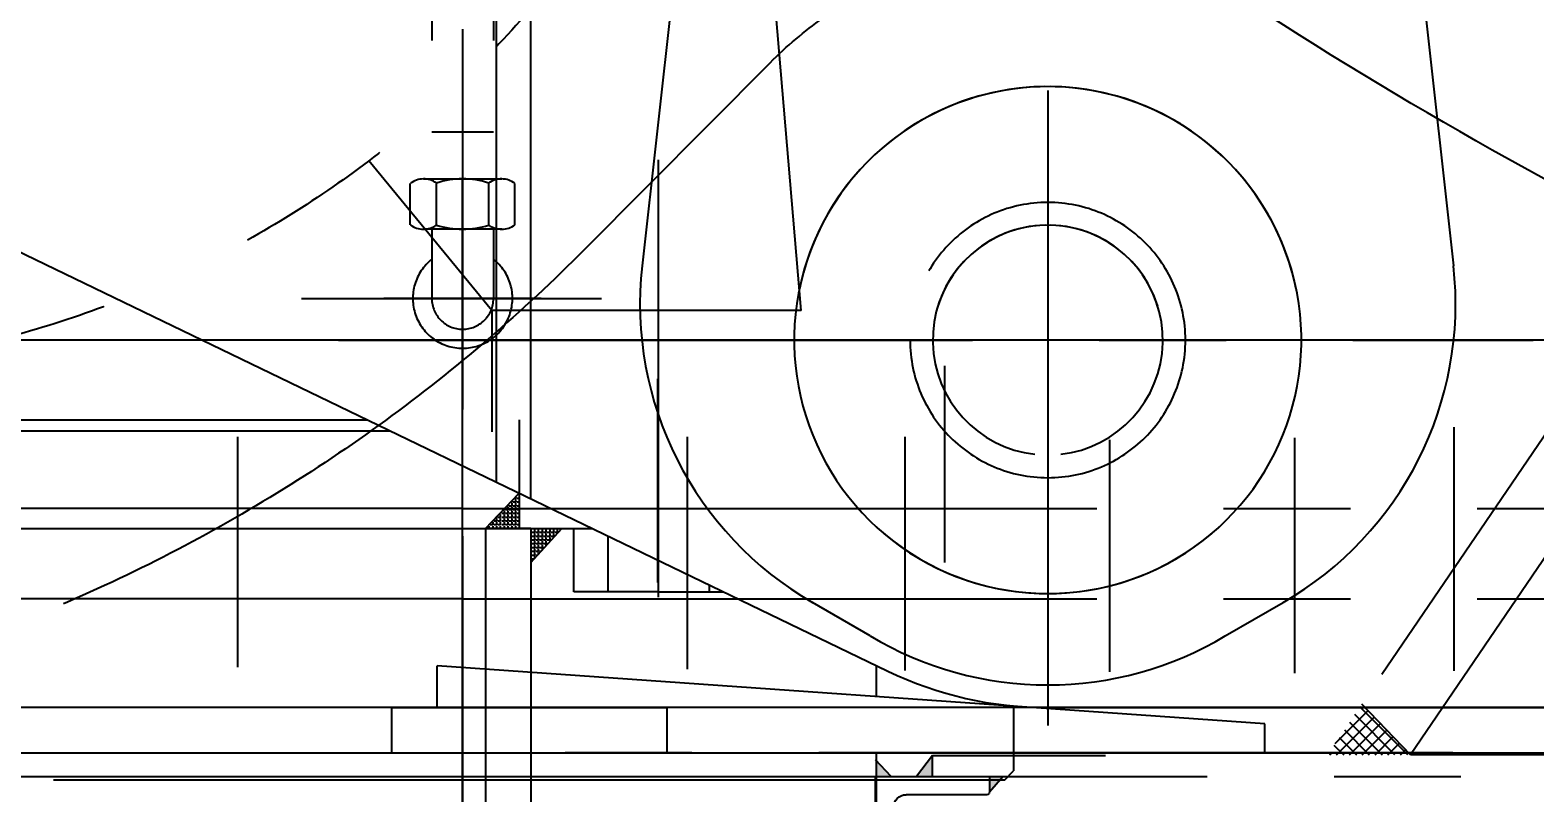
# Model space of a CAD drawing. Header units: millimetres. Extents: x 0 to 14700, y -398 to 10395.
# Drawn here: x 3225 to 4055, y 4692 to 5114 of the extents above; entities that cross this region are included whole.
import ezdxf

# ---------------------------------------------------------------- set-up
doc = ezdxf.new("R2010")
doc.units = ezdxf.units.MM
doc.header["$LTSCALE"] = 350
for name, pattern in [('F', [0.75, 0.5, -0.25]), ('G', [2, 1.25, -0.25, 0.25, -0.25]), ('K', [2.5, 1.25, -0.25, 0.25, -0.25, 0.25, -0.25])]:
    doc.linetypes.add(name, pattern=pattern)
for name, color, linetype in [('01', 7, 'Continuous'), ('02', 1, 'Continuous'), ('04', 2, 'F'), ('05', 142, 'G'), ('07', 6, 'K'), ('08', 1, 'Continuous')]:
    doc.layers.add(name, color=color, linetype=linetype)
doc.styles.get("Standard").update_dxf_attribs({"font": 'isocp', "width": 0.707, "bigfont": 'intecad.shx'})
doc.dimstyles.new('INTE', dxfattribs={"dimscale": 35, "dimtxt": 3.5, "dimasz": 3, "dimexe": 3, "dimexo": 0, "dimgap": 1, "dimtad": 1, "dimdec": 1, "dimdsep": 46, "dimtxsty": 'Standard', "dimcen": 0, "dimclrd": 1, "dimclre": 1, "dimclrt": 3, "dimaunit": 1, "dimadec": 0, "dimazin": 0, "dimtfac": 1, "dimtdec": 1, "dimtmove": 0, "dimatfit": 0, "dimfxl": 0, "dimarcsym": 0})

# ---------------------------------------------------------------- blocks, each defined once
blk = doc.blocks.new('A$C2F3B3551')
at = {"layer": '05', "color": 142, "linetype": 'G', "ltscale": 0.8}
blk.add_line((4892.52, 1811.43), (6433.95, 1811.43), dxfattribs=at)
at = {"layer": '05', "color": 4, "linetype": 'G', "ltscale": 0.8}
blk.add_line((6660, 434.16), (6660, 1809.24), dxfattribs=at)
at = {"layer": '07', "color": 6, "linetype": 'K', "ltscale": 0.8}
for p, q in [((6490.26, 1964.64), (6592.77, 1861.42)), ((6337, 1949.29), (6337, 1680.49)), ((7658, 1583.43), (1029, 1583.43)), ((7099, 1583.43), (4864, 1583.43)), ((7099, 1583.43), (4864, 1583.43)), ((6113.45, 1583.43), (6621.45, 1583.43)), ((6113.45, 1583.43), (6621.45, 1583.43)), ((8839, 1570.43), (1169, 1570.43))]:
    blk.add_line(p, q, dxfattribs=at)
at = {"layer": '07', "color": 6, "linetype": 'K'}
blk.add_circle((6337, 1811.43), 76, dxfattribs=at)
at = {"layer": '07', "color": 6, "linetype": 'K', "ltscale": 0.8}
for centre, radius, start, end in [((6337, 1812.43), 216, 44.80242, 123.79597), ((4895, 4040.43), 2438, 295.27337, 303.0349), ((7242, 2506.19), 915, 224.80242, 261.00872)]:
    blk.add_arc(centre, radius, start, end, dxfattribs=at)
blk = doc.blocks.new('A$C36681D4F')
at = {"layer": '01', "color": 7, "linetype": 'Continuous', "ltscale": 0.8}
for p, q in [((918.53, 767.29), (918.53, 134.43)), ((937.53, 767.29), (937.53, 125.25)), ((105.13, 527.29), (1134.74, 30)), ((1125.07, 49.41), (1093.17, 67.83)), ((1320.99, 49.41), (1352.88, 67.83)), ((1128.23, 33.14), (1134.74, 30)), ((1223.03, 9.79), (2594.63, 9.79))]:
    blk.add_line(p, q, dxfattribs=at)
at = {"layer": '01', "ltscale": 0.8}
for p, q in [((1056.13, 767.29), (999.09, 253.84)), ((1407.45, 609.57), (1446.97, 253.84))]:
    blk.add_line(p, q, dxfattribs=at)
for radius, start, end in [(140, 11.60343, 312.62078), (140, 227.37922, 168.39657), (63.5, 17.17234, 263.48947), (63.5, 276.51053, 162.82766), (190.5, 239.05377, 270), (190.5, 270, 300.94623)]:
    blk.add_arc((1223.03, 212.79), radius, start, end, dxfattribs=at)
at = {"layer": '01', "color": 7, "linetype": 'Continuous', "ltscale": 0.8}
for centre, radius, start, end in [((1188.42, 232.8), 190.5, 173.6606, 240), ((1257.63, 232.8), 190.5, 300, 6.3394), ((1223.03, 212.79), 203, 244.21977, 270)]:
    blk.add_arc(centre, radius, start, end, dxfattribs=at)
at = {"layer": '05', "ltscale": 0.8}
for p, q in [((1223.03, 1311.18), (1223.03, 0)), ((831.47, 212.79), (1490.87, 212.79))]:
    blk.add_line(p, q, dxfattribs=at)
blk = doc.blocks.new('*U94')
at = {"layer": '01'}
for p, q in [((0, 63), (0, 0)), ((0, 63), (6.7, 63)), ((10, 17), (10, 59.72)), ((61.48, 10), (16.99, 10)), ((63, 0), (63, 8.48)), ((0, 0), (63, 0))]:
    blk.add_line(p, q, dxfattribs=at)
for centre, radius, start, end in [((6.7, 59.7), 3.3, 0.26213, 90), ((17, 17), 7, 180, 269.87822), ((61.48, 8.48), 1.52, 0, 90)]:
    blk.add_arc(centre, radius, start, end, dxfattribs=at)
blk = doc.blocks.new('FGG')
at = {"layer": '01'}
h = blk.add_hatch(color=256, dxfattribs=at)
h.paths.add_polyline_path([(14236.53, 20542.39), (14236.53, 20550.87), (14243.94, 20550.87)])
h.paths.add_polyline_path([(14205.03, 20562.53), (14205.03, 20550.87), (14196.17, 20550.87)])
h.paths.add_polyline_path([(14182.26, 20550.87), (14173.53, 20550.87), (14173.53, 20560.18)])
h.paths.add_polyline_path([(14173.53, 20487.87), (14180.23, 20487.87), (14173.53, 20480.97)])
for p, q in [((14182.26, 20550.87), (14173.53, 20560.18)), ((14205.03, 20562.53), (14196.17, 20550.87)), ((14236.53, 20542.39), (14243.94, 20550.87))]:
    blk.add_line(p, q, dxfattribs=at)
at = {"layer": '07', "color": 6, "linetype": 'K'}
for p, q in [((14205.03, 20550.87), (14205.03, 20562.53)), ((14205.03, 20562.53), (14300.46, 20562.53)), ((14236.53, 20550.87), (14297.39, 20550.87))]:
    blk.add_line(p, q, dxfattribs=at)
at = {"layer": '05', "xscale": -1, "rotation": 180}
blk.add_blockref('*U94', (14173.53, 20550.87), dxfattribs=at)
blk = doc.blocks.new('EFSDFF')
at = {"layer": '01'}
for p, q in [((19648.63, 24492.62), (19648.63, 24527.62)), ((19667.41, 24523.49), (19667.41, 24492.62)), ((19723.41, 24496.44), (19723.41, 24492.62)), ((19695.41, 24492.62), (19648.63, 24492.62)), ((19695.41, 24492.62), (19731.33, 24492.62))]:
    blk.add_line(p, q, dxfattribs=at)
at = {"layer": '05'}
for p, q in [((19695.41, 24489.55), (19695.41, 24731.17)), ((19695.41, 24497.87), (19695.41, 24610.35)), ((19695.41, 24497.87), (19695.41, 24610.35))]:
    blk.add_line(p, q, dxfattribs=at)
at = {"layer": '07', "color": 6, "linetype": 'K'}
for p, q in [((19774.16, 24648.02), (19741.67, 25030.84)), ((19603.46, 24648.02), (19535.57, 24730.71)), ((19603.46, 24648.02), (19603.46, 24581.02)), ((19774.16, 24648.02), (19603.46, 24648.02))]:
    blk.add_line(p, q, dxfattribs=at)
blk.add_circle((19187.41, 25190.62), 576.83, dxfattribs=at)
blk = doc.blocks.new('rst')
at = {"layer": '07', "linetype": 'K'}
h = blk.add_hatch(dxfattribs=at)
h.set_pattern_fill('_USER', color=6, scale=5, angle=45, style=0, double=1, pattern_type=0)
h.set_pattern_definition([(135, (26698.878, 101.386), (3.535534, 3.535534), []), (45, (26698.878, 101.386), (3.535534, -3.535534), [])])
h.paths.add_polyline_path([(23257.47, 5059.84), (23276.49, 5031.86), (23230.54, 5031.86)])
h.paths.add_polyline_path([(20936.61, 5059.84), (20941.04, 5055.24), (20941.04, 5031.86), (20917.59, 5031.86)])
h.paths.add_polyline_path([(20941.04, 5055.24), (20963.54, 5031.86), (20941.04, 5031.86)])
at = {"layer": '07', "color": 6, "linetype": 'K', "ltscale": 0.8}
for p, q in [((21538.04, 5944.44), (20917.59, 5031.86)), ((21538.04, 5876.86), (20963.54, 5031.86)), ((20963.54, 5031.86), (20936.61, 5059.84)), ((23230.54, 5031.86), (20963.54, 5031.86))]:
    blk.add_line(p, q, dxfattribs=at)
blk = doc.blocks.new('rtrtrt')
at = {"layer": '07', "color": 6, "linetype": 'K'}
for p, q in [((8099.72, 22091.48), (8099.72, 21480.32)), ((8082.72, 22064.45), (8082.72, 21550.45)), ((8116.72, 22064.45), (8116.72, 21550.45)), ((8082.72, 21576.45), (8116.72, 21576.45)), ((8070.85, 21525.14), (8070.85, 21547.99)), ((8078.17, 21550.45), (8121.27, 21550.45)), ((8085.29, 21524.97), (8085.29, 21548.16)), ((8114.15, 21524.97), (8114.15, 21548.16)), ((8128.59, 21525.14), (8128.59, 21547.99)), ((8121.27, 21522.68), (8078.17, 21522.68)), ((8082.72, 21522.68), (8082.72, 21484.45)), ((8099.72, 21527.87), (8099.72, 21441.03)), ((8116.72, 21522.68), (8116.72, 21484.45)), ((8010.8, 21484.45), (8176.45, 21484.45)), ((8143.14, 21484.45), (8056.3, 21484.45)), ((7975.64, 21280.72), (7975.64, 21407.94)), ((8223.8, 21279.74), (8223.8, 21407.94)), ((8344.05, 21278.97), (8344.05, 21407.94)), ((8457, 21278.24), (8457, 21406.33)), ((8559.03, 21277.38), (8559.03, 21407.44)), ((8647.1, 21278.84), (8647.1, 21413.32))]:
    blk.add_line(p, q, dxfattribs=at)
at = {"layer": '07', "color": 6, "linetype": 'K', "ltscale": 0.8}
for p, q in [((8099.72, 22053.11), (8099.72, 21182.04)), ((8099.72, 21427.63), (8099.72, 21549.94)), ((8099.72, 21368.45), (7338.37, 21368.45)), ((8099.72, 21368.45), (8861.07, 21368.45)), ((8099.72, 21318.45), (7338.37, 21318.45)), ((8099.72, 21318.45), (8861.07, 21318.45))]:
    blk.add_line(p, q, dxfattribs=at)
at = {"layer": '07', "color": 6, "linetype": 'K', "ltscale": 1.2}
for p, q in [((8861.07, 21258.45), (7338.37, 21258.45)), ((8403.82, 21258.45), (8403.82, 21223.45)), ((8398.82, 21218.45), (8403.82, 21223.45)), ((8398.82, 21218.45), (7800.62, 21218.45)), ((8398.82, 21218.45), (7800.62, 21218.45))]:
    blk.add_line(p, q, dxfattribs=at)
at = {"layer": '07', "color": 6, "linetype": 'K'}
for centre, radius, start, end in [((8078.18, 21538.29), 12.16, 54.26374, 127.05882), ((8099.72, 21503.82), 46.63, 71.9687, 108.0313), ((8121.26, 21538.29), 12.16, 52.94118, 125.73626), ((8078.18, 21534.84), 12.16, 232.94118, 305.73626), ((8099.72, 21569.31), 46.63, 251.9687, 288.0313), ((8121.26, 21534.84), 12.16, 234.26374, 307.05882), ((8099.72, 21484.45), 27.5, 128.18348, 51.81652), ((8099.72, 21484.45), 17, 180, 0)]:
    blk.add_arc(centre, radius, start, end, dxfattribs=at)
blk = doc.blocks.new('*D123')
at = {"layer": '08', "color": 1, "lineweight": -2}
for p, q in [((2155.64, 5047.31), (2155.64, 5152.31)), ((4177.23, 4942.31), (2050.64, 4942.31)), ((2155.64, 4942.31), (2155.64, 4739.31)), ((4177.23, 4739.31), (2050.64, 4739.31)), ((2155.64, 4634.31), (2155.64, 4297.63))]:
    blk.add_line(p, q, dxfattribs=at)
at = {"layer": '08', "color": 1}
for points in [[(2138.14, 5047.31), (2173.14, 5047.31), (2155.64, 4942.31)], [(2138.14, 4634.31), (2173.14, 4634.31), (2155.64, 4739.31)]]:
    blk.add_solid(points, dxfattribs=at)
at = {"layer": 'Defpoints', "color": 0}
for p in [(4177.23, 4942.31), (2155.64, 4739.31), (4177.23, 4739.31)]:
    blk.add_point(p, dxfattribs=at)
at = {"layer": '08', "color": 3, "insert": (2059.37, 4413.47), "char_height": 122.5, "attachment_point": 5, "rotation": 90}
blk.add_mtext('203', dxfattribs=at)
blk = doc.blocks.new('wrwer')
for p, q in [((7667.04, 1976.67), (8124.04, 2008.67)), ((8124.04, 1985.67), (8124.04, 2008.67)), ((8149.04, 1985.67), (7997.04, 1985.67)), ((7997.04, 1960.67), (7997.04, 1985.67)), ((8149.04, 1960.67), (8149.04, 1985.67)), ((7667.04, 1960.67), (7667.04, 1976.67)), ((8149.04, 1960.67), (7667.04, 1960.67))]:
    blk.add_line(p, q)

msp = doc.modelspace()

# ---------------------------------------------------------------- hatches: boundary and pattern name
at = {"layer": '04'}
h = msp.add_hatch(dxfattribs=at)
h.set_pattern_fill('ANGLE', color=256, scale=0.3, style=0)
h.set_pattern_definition([(180, (8031.5758, 204.9233), (0, 2.0955), [1.524, -0.5715]), (90, (8031.5758, 204.9233), (2.0955, 1e-16), [1.524, -0.5715])])
h.paths.add_polyline_path([(3501.05, 4838.21), (3518.19, 4838.21), (3501.05, 4819.54)])
h.paths.add_polyline_path([(3494.55, 4857.77), (3494.55, 4838.21), (3476.05, 4838.21)])

# ---------------------------------------------------------------- linework, layer by layer
at = {"layer": '01'}
for p, q in [((2446.55, 4898.21), (3410.9, 4898.21)), ((2332.55, 4838.21), (3535.13, 4838.21)), ((3501.05, 4838.21), (3476.05, 4838.21)), ((3691.55, 4762.66), (3691.55, 4745.34)), ((3691.55, 4714.31), (3691.55, 4673.21))]:
    msp.add_line(p, q, dxfattribs=at)
at = {"layer": '01', "color": 7, "linetype": 'Continuous'}
for p, q in [((2332.55, 4892.21), (3423.33, 4892.21)), ((2434.55, 4701.21), (3691.55, 4701.21))]:
    msp.add_line(p, q, dxfattribs=at)
at = {"layer": '04', "color": 2, "linetype": 'F'}
for p, q in [((3494.55, 4898.21), (3494.55, 4838.21)), ((3476.05, 4838.21), (3476.05, 4118.21)), ((3501.05, 4838.21), (3501.05, 4118.21))]:
    msp.add_line(p, q, dxfattribs=at)
at = {"layer": '04'}
for p, q in [((3476.05, 4838.21), (3494.55, 4857.77)), ((3501.05, 4819.54), (3518.19, 4838.21))]:
    msp.add_line(p, q, dxfattribs=at)
at = {"layer": '05'}
for p, q in [((3729.55, 4819.54), (3729.55, 4928.17)), ((3571.05, 4808.45), (3571.05, 4920.94))]:
    msp.add_line(p, q, dxfattribs=at)

# ---------------------------------------------------------------- block references
at = {"layer": '01'}
for name, p in [('A$C36681D4F', (2563.32, 4729.51)), ('rtrtrt', (-4636.37, -16519.14))]:
    msp.add_blockref(name, p, dxfattribs=at)
at = {"layer": '01', "color": 7, "linetype": 'Continuous'}
msp.add_blockref('EFSDFF', (-16123.95, -19689.31), dxfattribs=at)
at = {"layer": '01', "xscale": -1}
msp.add_blockref('wrwer', (11573.28, 2753.64), dxfattribs=at)
at = {"layer": '02'}
msp.add_blockref('FGG', (-10482.33, -15849.66), dxfattribs=at)
at = {"layer": '05'}
msp.add_blockref('rst', (-16976.89, -318.55), dxfattribs=at)
at = {"layer": '05', "color": 142, "linetype": 'G', "xscale": -1}
msp.add_blockref('A$C2F3B3551', (10123.35, 3130.88), dxfattribs=at)

# ---------------------------------------------------------------- dimensions: what is measured, and where the dimension line sits
at = {"layer": '08'}
dim = msp.add_linear_dim(base=(2155.64, 4739.31), p1=(4177.23, 4942.31), p2=(4177.23, 4739.31), angle=90, dimstyle='INTE', dxfattribs=at)
dim.commit()
dim.dimension.update_dxf_attribs({"geometry": '*D123', "text_midpoint": (2059.37, 4413.47)})

doc.saveas('drawing.dxf')
